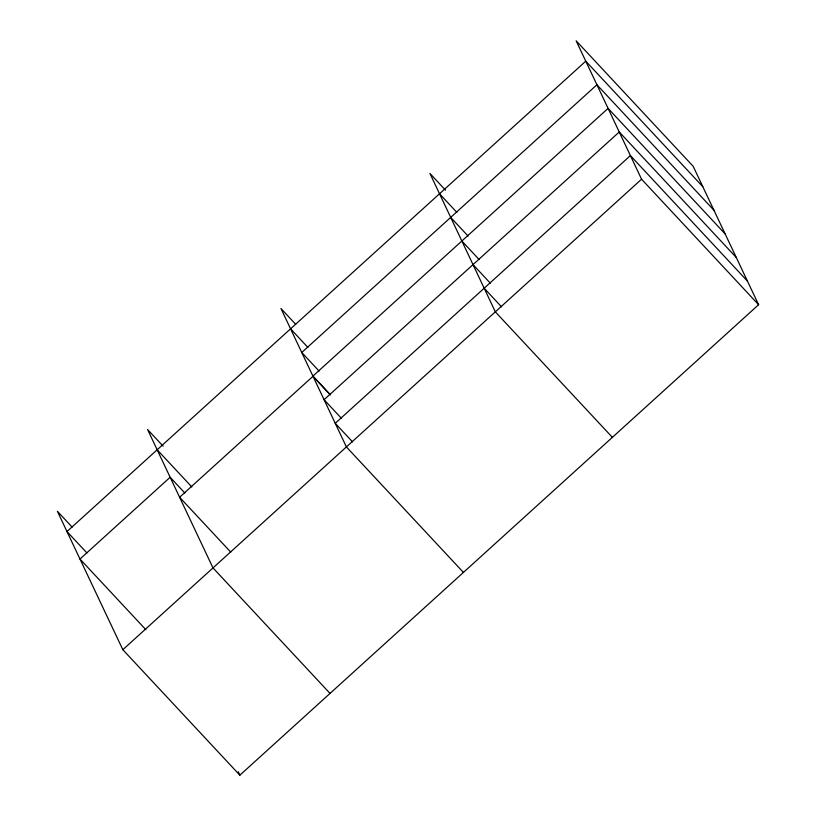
<?xml version="1.0" encoding="UTF-8"?>
<svg xmlns="http://www.w3.org/2000/svg" width="816" height="816" viewBox="0 0 816 816"><rect width="100%" height="100%" fill="white"/><g stroke="black" fill="none" stroke-linecap="round" stroke-linejoin="round"><path stroke-width="1.22" d="M122.828 649.699L641.57 179.214L576.137 40.8L693.172 166.301L758.605 304.715L239.863 775.2L122.828 649.699L57.395 511.285L72.134 527.095M702.8 186.67L585.766 61.169L66.983 531.563L86.924 552.942M713.959 210.273L596.924 84.772L301.757 352.492L319.097 371.076M725.118 233.886L608.083 108.385L312.916 376.094L330.256 394.689M736.277 257.489L619.252 131.988L324.074 399.707L341.414 418.302M747.446 281.102L630.411 155.601L335.233 423.31L352.573 441.905M641.57 179.214L758.605 304.715M445.516 190.169L429.91 173.431L495.332 311.845L612.367 437.345M439.538 193.8L456.868 212.384M450.697 217.403L468.027 235.997M461.856 241.016L479.196 259.61M473.015 264.619L490.355 283.213M484.174 288.232L501.514 306.826M295.708 324.319L280.969 308.509L346.392 446.923L463.427 572.424M290.557 328.787L307.938 347.473M330.337 394.873L313.007 376.278L179.602 497.27L230.755 552.116M163.18 446.24L147.574 429.502L212.996 567.916L330.031 693.416M157.151 449.779L191.831 486.968M184.885 493.068L170.146 477.268L79.978 559.052L145.86 629.697M238.241 771.783L239.863 775.2"/></g></svg>
